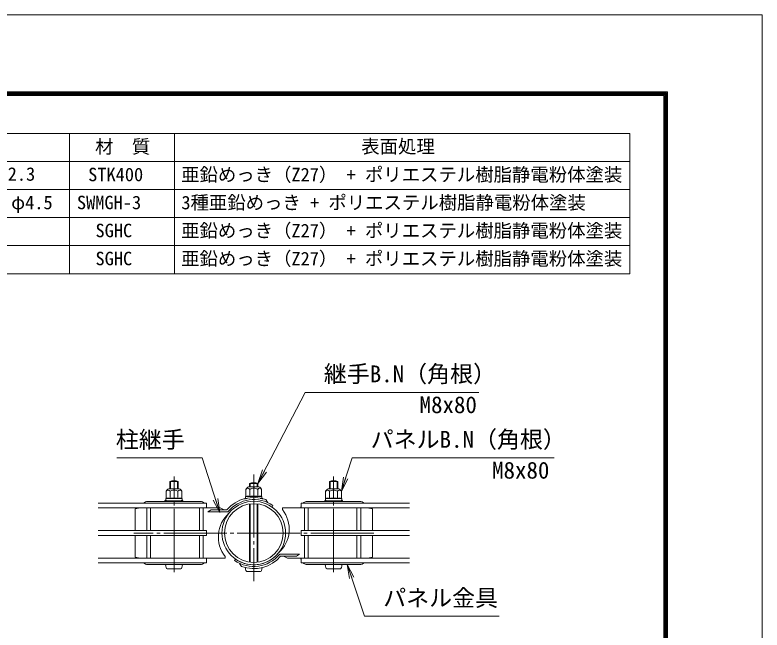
# Model space of a CAD drawing. Units: millimetres, scale not verified. Extents: x -4200 to 4200, y -2970 to 2970.
# Drawn here: x 2067 to 4200, y 1213 to 2970 of the extents above; entities that cross this region are included whole.
import ezdxf
from ezdxf.enums import TextEntityAlignment as Align

# ---------------------------------------------------------------- set-up
doc = ezdxf.new("R2010")
doc.units = ezdxf.units.MM
doc.header["$LTSCALE"] = 10
doc.linetypes.add('LONG_CHAIN', pattern=[21, 18, -1, 1, -1])
doc.layers.add('0-1_D-MTR-TXT', color=7, linetype='Continuous')
for name, color, linetype, lineweight in [('0-2_D-MTR-FRAM', 7, 'Continuous', 9), ('0-3_D-STR1', 1, 'Continuous', 9), ('0-4_D-BMK', 2, 'LONG_CHAIN', 9), ('0-6_0', 7, 'Continuous', 9), ('0-8_D-STR2', 7, 'Continuous', 9), ('0-9_D-STR3', 3, 'Continuous', 9), ('0-A_D-STR-TXT', 7, 'Continuous', 9), ('0-E_D-TTL', 7, 'Continuous', 9)]:
    doc.layers.add(name, color=color, linetype=linetype, lineweight=lineweight)
doc.styles.add('ＭＳ ゴシック', font='')
doc.styles.get('ＭＳ ゴシック').set_extended_font_data('MS Gothic')

# ---------------------------------------------------------------- blocks, each defined once
blk = doc.blocks.new('_Open')
at = {"layer": '0-6_0'}
blk.add_line((-10, 1.667), (0, 0), dxfattribs=at)
blk.add_lwpolyline([(-10, -1.667), (0, 0), (-10, 0)], dxfattribs=at)

msp = doc.modelspace()

# ---------------------------------------------------------------- linework, layer by layer
at = {"layer": '0-2_D-MTR-FRAM'}
for p, q in [((1172.71, 2631.28), (3822.71, 2631.28)), ((2222.71, 2631.28), (2222.71, 2231.28)), ((2522.71, 2631.28), (2522.71, 2231.28)), ((3822.71, 2631.28), (3822.71, 2231.28)), ((1172.71, 2551.28), (3822.71, 2551.28)), ((1172.71, 2471.28), (3822.71, 2471.28)), ((1172.71, 2391.28), (3822.71, 2391.28)), ((1172.71, 2311.28), (3822.71, 2311.28)), ((1172.71, 2231.28), (3822.71, 2231.28))]:
    msp.add_line(p, q, dxfattribs=at)
at = {"layer": '0-3_D-STR1'}
for radius in [90.75, 83.85]:
    msp.add_circle((2749.22, 1490.59), radius, dxfattribs=at)
at = {"layer": '0-4_D-BMK'}
for p, q in [((2521.47, 1379.27), (2521.47, 1651.89)), ((2749.22, 1657.75), (2749.22, 1353.43)), ((2976.97, 1379.27), (2976.97, 1651.89)), ((3092.12, 1490.59), (2406.32, 1490.59))]:
    msp.add_line(p, q, dxfattribs=at)
at = {"layer": '0-8_D-STR2'}
for p, q in [((2304.62, 1575.94), (2614.22, 1575.94)), ((2304.62, 1562.44), (2614.22, 1562.44)), ((2443.82, 1497.34), (2443.82, 1562.44)), ((2454.62, 1497.34), (2454.62, 1562.44)), ((2593.82, 1497.34), (2593.82, 1562.44)), ((2604.62, 1497.34), (2604.62, 1562.44)), ((2614.22, 1575.94), (2614.22, 1562.44)), ((3193.82, 1575.94), (2884.22, 1575.94)), ((2884.22, 1575.94), (2884.22, 1562.44)), ((3193.82, 1562.44), (2884.22, 1562.44)), ((2893.82, 1497.34), (2893.82, 1562.44)), ((2904.62, 1497.34), (2904.62, 1562.44)), ((3043.82, 1497.34), (3043.82, 1562.44)), ((3054.62, 1497.34), (3054.62, 1562.44)), ((2304.62, 1483.84), (2614.22, 1483.84)), ((2443.82, 1418.74), (2443.82, 1483.84)), ((2454.62, 1418.74), (2454.62, 1483.84)), ((2593.82, 1418.74), (2593.82, 1483.84)), ((2604.62, 1418.74), (2604.62, 1483.84)), ((3193.82, 1483.84), (2884.22, 1483.84)), ((2893.82, 1418.74), (2893.82, 1483.84)), ((2904.62, 1418.74), (2904.62, 1483.84)), ((3043.82, 1418.74), (3043.82, 1483.84)), ((3054.62, 1418.74), (3054.62, 1483.84)), ((2304.62, 1418.74), (2614.22, 1418.74)), ((2614.22, 1418.74), (2614.22, 1405.24)), ((3193.82, 1418.74), (2884.22, 1418.74)), ((2884.22, 1418.74), (2884.22, 1405.24)), ((2304.62, 1405.24), (2614.22, 1405.24)), ((3193.82, 1405.24), (2884.22, 1405.24))]:
    msp.add_line(p, q, dxfattribs=at)
for points in [[(2304.62, 1497.34), (2614.22, 1497.34), (2614.22, 1483.84)], [(3193.82, 1497.34), (2884.22, 1497.34), (2884.22, 1483.84)]]:
    msp.add_lwpolyline(points, dxfattribs=at)
at = {"layer": '0-9_D-STR3'}
for p, q in [((2509.47, 1617.19), (2509.47, 1637.59)), ((2533.47, 1637.59), (2509.47, 1637.59)), ((2511.51, 1617.19), (2511.51, 1637.59)), ((2531.44, 1617.19), (2531.44, 1637.59)), ((2533.47, 1617.19), (2533.47, 1637.59)), ((2734.07, 1622.68), (2764.07, 1622.82)), ((2737.22, 1622.69), (2737.22, 1632.04)), ((2737.22, 1632.04), (2761.22, 1632.04)), ((2739.26, 1622.7), (2739.26, 1632.04)), ((2759.19, 1622.8), (2759.19, 1632.04)), ((2761.22, 1622.81), (2761.22, 1632.04)), ((2964.97, 1617.19), (2964.97, 1637.59)), ((2964.97, 1637.59), (2988.97, 1637.59)), ((2967.01, 1617.19), (2967.01, 1637.59)), ((2986.94, 1617.19), (2986.94, 1637.59)), ((2988.97, 1617.19), (2988.97, 1637.59)), ((2498.96, 1609.67), (2498.96, 1589.58)), ((2536.48, 1617.19), (2506.48, 1617.19)), ((2510.22, 1609.67), (2510.22, 1589.29)), ((2532.73, 1609.67), (2532.73, 1589.29)), ((2543.99, 1609.67), (2543.99, 1589.58)), ((2726.59, 1615.12), (2726.69, 1595.03)), ((2737.85, 1615.18), (2737.94, 1594.79)), ((2760.36, 1615.29), (2760.46, 1594.9)), ((2771.62, 1615.34), (2771.72, 1595.25)), ((2954.46, 1609.67), (2954.46, 1589.58)), ((2961.97, 1617.19), (2991.97, 1617.19)), ((2965.72, 1609.67), (2965.72, 1589.29)), ((2988.23, 1609.67), (2988.23, 1589.29)), ((2999.49, 1609.67), (2999.49, 1589.58)), ((2596.47, 1580.59), (2446.47, 1580.59)), ((2499.96, 1583.63), (2495.64, 1583.63)), ((2498.2, 1589.09), (2498.2, 1584.15)), ((2521.45, 1589.29), (2498.28, 1589.29)), ((2507.95, 1582.69), (2498.47, 1583.85)), ((2505.94, 1582.09), (2499.96, 1583.63)), ((2499.96, 1582.13), (2505.94, 1580.59)), ((2537.01, 1580.59), (2505.94, 1580.59)), ((2534.95, 1582.69), (2507.95, 1582.69)), ((2509.32, 1582.09), (2509.32, 1582.69)), ((2533.62, 1582.69), (2509.32, 1582.69)), ((2521.45, 1589.29), (2544.63, 1589.29)), ((2533.62, 1582.09), (2533.62, 1582.69)), ((2534.95, 1582.69), (2544.44, 1583.85)), ((2542.32, 1582.13), (2537.01, 1580.59)), ((2546.64, 1583.63), (2542.32, 1583.63)), ((2546.64, 1582.13), (2542.32, 1582.13)), ((2543.97, 1589.58), (2544.48, 1589.45)), ((2544.7, 1589.16), (2544.7, 1584.15)), ((2546.64, 1582.13), (2546.64, 1583.63)), ((2724.05, 1589.06), (2728.37, 1589.09)), ((2724.06, 1587.56), (2724.05, 1589.06)), ((2724.06, 1587.56), (2724.59, 1587.57)), ((2725.95, 1594.6), (2725.98, 1589.6)), ((2749.2, 1594.85), (2726.03, 1594.73)), ((2726.69, 1595.03), (2726.17, 1594.89)), ((2730.24, 1588.83), (2726.24, 1589.3)), ((2728.37, 1589.09), (2729.66, 1588.72)), ((2749.2, 1594.85), (2772.38, 1594.96)), ((2767.64, 1588.94), (2772.22, 1589.52)), ((2768.65, 1588.74), (2770.73, 1589.29)), ((2770.73, 1589.29), (2775.05, 1589.31)), ((2772.45, 1594.76), (2772.48, 1589.82)), ((2789.61, 1577.19), (2783.82, 1586.07)), ((2901.97, 1580.59), (3051.97, 1580.59)), ((2951.81, 1583.63), (2956.13, 1583.63)), ((2951.81, 1582.13), (2951.81, 1583.63)), ((2951.81, 1582.13), (2956.13, 1582.13)), ((2953.74, 1589.16), (2953.74, 1584.15)), ((2976.99, 1589.29), (2953.82, 1589.29)), ((2954.48, 1589.58), (2953.97, 1589.45)), ((2963.49, 1582.69), (2954.01, 1583.85)), ((2956.13, 1582.13), (2961.44, 1580.59)), ((2961.44, 1580.59), (2992.51, 1580.59)), ((2963.49, 1582.69), (2990.49, 1582.69)), ((2964.82, 1582.09), (2964.82, 1582.69)), ((2964.82, 1582.69), (2989.12, 1582.69)), ((2976.99, 1589.29), (3000.17, 1589.29)), ((2989.12, 1582.09), (2989.12, 1582.69)), ((2990.49, 1582.69), (2999.98, 1583.85)), ((2992.51, 1582.09), (2998.49, 1583.63)), ((2998.49, 1582.13), (2992.51, 1580.59)), ((2998.49, 1583.63), (3002.81, 1583.63)), ((3000.24, 1589.09), (3000.24, 1584.15)), ((2424.47, 1562.44), (2410.22, 1559.59)), ((2410.22, 1559.59), (2410.22, 1499.59)), ((2614.22, 1562.59), (2652.84, 1562.59)), ((2618.46, 1551.11), (2627.46, 1557.11)), ((2672.5, 1557.11), (2627.46, 1557.11)), ((2664.59, 1557.11), (2652.84, 1562.59)), ((2737.12, 1407.62), (2737.12, 1573.56)), ((2739.15, 1407.35), (2739.15, 1573.83)), ((2759.09, 1407.32), (2759.09, 1573.86)), ((2761.12, 1407.59), (2761.12, 1573.59)), ((2801.28, 1564.93), (2804.03, 1568.86)), ((2884.22, 1562.59), (2830.88, 1562.59)), ((2830.88, 1557.79), (2830.88, 1562.59)), ((3088.22, 1559.59), (3073.22, 1562.59)), ((3088.22, 1499.59), (3088.22, 1559.59)), ((2675.29, 1551.11), (2618.46, 1551.11)), ((2410.22, 1481.59), (2410.22, 1421.59)), ((3088.22, 1421.59), (3088.22, 1481.59)), ((2823.16, 1430.07), (2879.99, 1430.07)), ((2879.99, 1430.07), (2870.99, 1424.07)), ((2410.22, 1421.59), (2424.47, 1418.74)), ((2614.22, 1418.59), (2667.57, 1418.59)), ((2667.57, 1423.39), (2667.57, 1418.59)), ((2697.17, 1416.25), (2694.42, 1412.32)), ((2749.22, 1411.84), (2749.22, 1403.59)), ((2825.95, 1424.07), (2870.99, 1424.07)), ((2833.86, 1424.07), (2845.61, 1418.59)), ((2884.22, 1418.59), (2845.61, 1418.59)), ((3073.97, 1418.74), (3088.22, 1421.59)), ((2446.47, 1400.59), (2596.47, 1400.59)), ((2540.97, 1388.59), (2501.97, 1388.59)), ((2708.84, 1403.99), (2714.63, 1395.11)), ((3051.97, 1400.59), (2901.97, 1400.59)), ((2957.47, 1388.59), (2996.47, 1388.59)), ((2729.72, 1380.64), (2768.72, 1380.64))]:
    msp.add_line(p, q, dxfattribs=at)
for points in [[(2499.96, 1582.13), (2495.64, 1582.13), (2495.64, 1583.63)], [(2542.32, 1583.63), (2537.01, 1582.09), (2505.94, 1582.09)], [(2772.92, 1587.8), (2775.05, 1587.81), (2775.05, 1589.31)], [(2956.13, 1583.63), (2961.44, 1582.09), (2992.51, 1582.09)], [(2998.49, 1582.13), (3002.81, 1582.13), (3002.81, 1583.63)]]:
    msp.add_lwpolyline(points, dxfattribs=at)
for centre, radius, start, end in [((2521.47, 1615.09), 25.5, 61.92751, 118.07249), ((2746.93, 1602.41), 24, 122.41049, 147.95901), ((2749.22, 1609.54), 25.5, 61.92751, 118.07249), ((2751.4, 1602.44), 24, 32.59272, 58.14124), ((2976.97, 1615.09), 25.5, 61.92751, 118.07249), ((2519.24, 1596.87), 24, 122.13463, 147.68315), ((2504.59, 1606.62), 6.4, 28.45309, 151.54691), ((2521.48, 1592.4), 20.62, 90, 123.09348), ((2521.48, 1592.4), 20.62, 56.90652, 90), ((2538.36, 1606.62), 6.4, 28.45309, 151.54691), ((2523.71, 1596.87), 24, 32.31685, 57.86537), ((2732.23, 1612.1), 6.4, 28.72896, 151.82278), ((2749.19, 1597.96), 20.62, 90.27587, 123.36935), ((2749.19, 1597.96), 20.62, 57.18239, 90.27587), ((2766.01, 1612.26), 6.4, 28.72896, 151.82278), ((2974.74, 1596.87), 24, 122.13463, 147.68315), ((2960.09, 1606.62), 6.4, 28.45309, 151.54691), ((2976.97, 1592.4), 20.62, 90, 123.09348), ((2976.97, 1592.4), 20.62, 56.90652, 90), ((2993.86, 1606.62), 6.4, 28.45309, 151.54691), ((2979.21, 1596.87), 24, 32.31685, 57.86537), ((2446.47, 1562.59), 18, 90, 132.12642), ((2498.5, 1589.09), 0.3, 112.7756, 180), ((2498.5, 1584.15), 0.3, 180, 263), ((2504.57, 1574.64), 15.97, 69.37322, 112.7756), ((2509.28, 1580.98), 1.71, 88.43661, 139.48652), ((2521.45, 1527.02), 63.57, 90, 100.20031), ((2521.45, 1527.02), 63.57, 79.79969, 90), ((2538.34, 1574.64), 15.97, 67.2244, 110.62678), ((2533.67, 1580.98), 1.71, 40.51163, 91.56155), ((2544.4, 1584.15), 0.3, 277, 360), ((2544.4, 1589.16), 0.3, 360, 75), ((2596.47, 1562.59), 18, 47.87358, 90), ((2749.22, 1490.59), 101.55, 70.08458, 139.07477), ((2749.22, 1490.59), 95.55, 55, 140.69754), ((2726.25, 1594.61), 0.3, 105.27587, 180.27587), ((2726.28, 1589.6), 0.3, 180.27587, 263.27587), ((2732.39, 1580.12), 15.97, 69.64909, 113.05147), ((2749.5, 1532.58), 63.57, 90.27587, 100.47617), ((2749.5, 1532.58), 63.57, 80.07556, 90.27587), ((2766.16, 1580.28), 15.97, 67.50027, 110.90265), ((2772.18, 1589.82), 0.3, 277.27587, 0.27587), ((2772.15, 1594.76), 0.3, 0.27587, 67.50027), ((2901.97, 1562.59), 18, 90, 132.12642), ((2954.04, 1589.16), 0.3, 105, 180), ((2954.04, 1584.15), 0.3, 180, 263), ((2960.11, 1574.64), 15.97, 69.37322, 112.7756), ((2964.78, 1580.98), 1.71, 88.43845, 139.48837), ((2976.99, 1527.02), 63.57, 90, 100.20031), ((2976.99, 1527.02), 63.57, 79.79969, 90), ((2993.88, 1574.64), 15.97, 67.2244, 110.62678), ((2989.17, 1580.98), 1.71, 40.51348, 91.56339), ((2999.94, 1584.15), 0.3, 277, 0), ((2999.94, 1589.09), 0.3, 0, 67.2244), ((3051.97, 1562.59), 18, 47.87358, 90), ((2596.47, 1562.59), 18, 0, 9.56022), ((2759.61, 1501.6), 90.75, 311.88087, 38.25418), ((2901.97, 1562.59), 18, 170.43978, 180), ((2738.84, 1479.58), 90.75, 131.88087, 218.25418), ((2413.22, 1499.59), 3, 180, 228.59038), ((3085.22, 1499.59), 3, 311.40962, 0), ((2413.22, 1481.59), 3, 131.40962, 180), ((3085.22, 1481.59), 3, 0, 48.59038), ((2749.22, 1490.59), 95.55, 235, 320.69754), ((2749.22, 1490.59), 90.75, 235, 322.44818), ((2596.47, 1418.59), 18, 350.43978, 0), ((2749.22, 1490.59), 101.55, 250.08458, 319.07477), ((2901.97, 1418.59), 18, 180, 189.56022), ((2446.47, 1418.59), 18, 227.87358, 270), ((2596.47, 1418.59), 18, 270, 312.12642), ((2901.97, 1418.59), 18, 227.87358, 270), ((3051.97, 1418.59), 18, 270, 312.12642)]:
    msp.add_arc(centre, radius, start, end, dxfattribs=at)
for centre, start_param, end_param in [((2501.97, 1402.99), 1.7382444, 3.1415927), ((2540.97, 1402.99), 3.1415927, 4.5449409), ((2729.72, 1395.04), 1.7556044, 3.1415927), ((2768.72, 1395.04), 3.1415927, 4.5275809), ((2957.47, 1402.99), 1.7382444, 3.1415927), ((2996.47, 1402.99), 3.1415927, 4.5449409)]:
    msp.add_ellipse(centre, major_axis=(0, 14.4), ratio=0.3125, start_param=start_param, end_param=end_param, dxfattribs=at)
at = {"layer": '0-A_D-STR-TXT'}
for points in [[(3392.09, 1892.14), (2895.98, 1892.14), (2762.14, 1633.82)], [(2358.41, 1705.13), (2601.98, 1705.13), (2651.62, 1550.71)], [(3606.42, 1705.13), (3029.71, 1705.13), (3000.09, 1611.58)], [(3449.55, 1253.14), (3065.7, 1253.14), (3016.61, 1398.69)]]:
    msp.add_lwpolyline(points, dxfattribs=at)
at = {"layer": '0-E_D-TTL', "color": 2}
msp.add_lwpolyline([(-4199.68, 2970.23), (4200.32, 2970.23), (4200.32, -2969.77), (-4199.68, -2969.77)], close=True, dxfattribs=at)
at = {"layer": '0-E_D-TTL'}
for points in [[(-3929.68, 2750.23), (3930.32, 2750.23), (3930.32, -2749.77), (-3929.68, -2749.77)], [(-3927.18, 2747.73), (3927.82, 2747.73), (3927.82, -2747.27), (-3927.18, -2747.27)], [(-3924.68, 2745.23), (3925.32, 2745.23), (3925.32, -2744.77), (-3924.68, -2744.77)], [(-3922.18, 2742.73), (3922.82, 2742.73), (3922.82, -2742.27), (-3922.18, -2742.27)], [(-3919.68, 2740.23), (3920.32, 2740.23), (3920.32, -2739.77), (-3919.68, -2739.77)]]:
    msp.add_lwpolyline(points, close=True, dxfattribs=at)

# ---------------------------------------------------------------- block references
at = {"layer": '0-A_D-STR-TXT', "xscale": 4, "yscale": 4}
for p, rotation in [((2761.22, 1632.04), 242.61059), ((2999.49, 1609.67), 252.43443), ((2652.23, 1548.8), 287.82107), ((3015.97, 1400.59), 108.63505)]:
    msp.add_blockref('_Open', p, dxfattribs=dict(at, rotation=rotation))

# ---------------------------------------------------------------- texts
at = {"layer": '0-1_D-MTR-TXT', "style": 'ＭＳ ゴシック'}
for s, p in [('材\u3000質', (2296.15, 2563.42)), ('表面処理', (3056.05, 2563.88)), ('亜鉛めっき（Z27） + ポリエステル樹脂静電粉体塗装', (2541.8, 2483.56)), ('φ60.5 x 2.3', (1823.59, 2485.14)), ('STK400', (2276.37, 2483.78)), ('芯線φ4.5 x φ4.5', (1754.75, 2403.78)), ('SWMGH-3', (2244.37, 2403.88)), ('3種亜鉛めっき + ポリエステル樹脂静電粉体塗装', (2542.48, 2403.56)), ('SGHC', (2297.29, 2323.88)), ('亜鉛めっき（Z27） + ポリエステル樹脂静電粉体塗装', (2541.8, 2323.56)), ('SGHC', (2297.29, 2243.88)), ('亜鉛めっき（Z27） + ポリエステル樹脂静電粉体塗装', (2541.8, 2243.56))]:
    msp.add_text(s, height=38.49, dxfattribs=at).set_placement(p, align=Align.BOTTOM_LEFT)
at = {"layer": '0-A_D-STR-TXT', "style": 'ＭＳ ゴシック'}
for s, p in [('継手B.N（角根）', (2949.19, 1906.62)), ('M8x80', (3222.62, 1818.59)), ('柱継手', (2355.37, 1718.98)), ('パネルB.N（角根）', (3082.91, 1719.61)), ('M8x80', (3429.6, 1631.58)), ('パネル金具', (3118.65, 1267))]:
    msp.add_text(s, height=48.09, dxfattribs=at).set_placement(p, align=Align.BOTTOM_LEFT)

doc.saveas('drawing.dxf')
